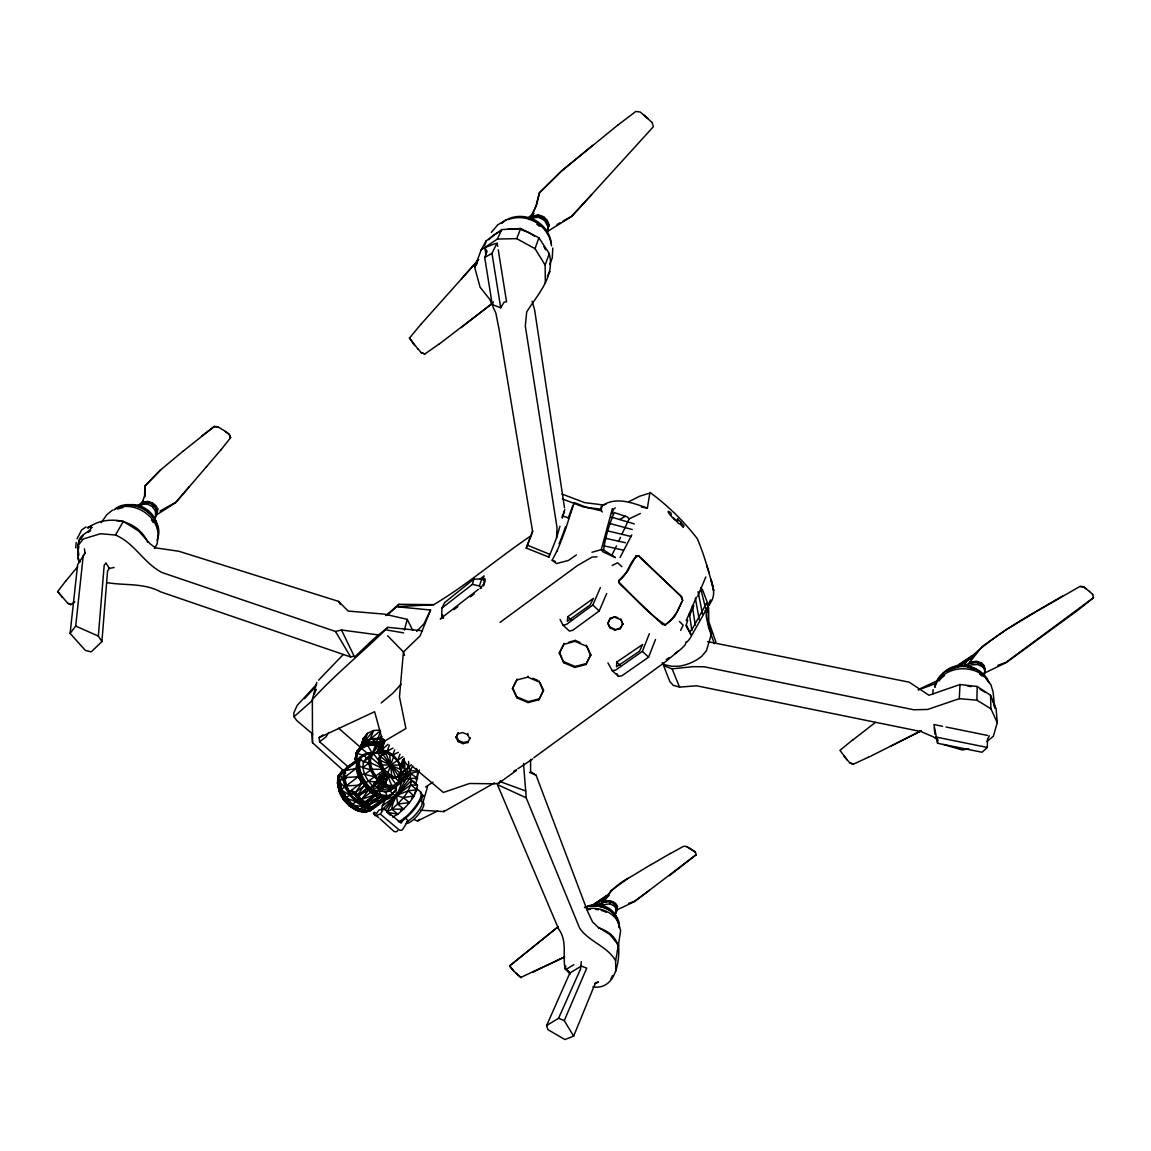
<?xml version="1.0" encoding="UTF-8"?>
<svg xmlns="http://www.w3.org/2000/svg" width="1151" height="1151" viewBox="0 0 1151 1151"><rect width="100%" height="100%" fill="white"/><g stroke="black" fill="none" stroke-linecap="round" stroke-linejoin="round"><path stroke-width="1.5" d="M530.597 759.3L530.582 771.544L536.078 775.213L587.787 911.851L592.564 921.951L597.815 926.915L609.829 934.54L618.547 945.057C620.001 961.718 615.296 990.378 592.851 986.882M348.753 800.06L345.976 797.902L341.185 789.672L341.2 783.759M665.206 625.007L674.529 616.807L682.687 600.448L681.579 596.808L639.035 556.034C630.489 556.71 628.115 576.075 618.734 580.636L619.224 583.485L662.444 624.389L665.206 625.007L670.443 620.878L676.788 612.39M343.976 771.098L312.525 742.726L312.338 699.535L316.798 682.356M986.81 741.546L993.385 736.252L997.241 722.627L990.925 708.786L976.897 700.196L977.185 686.485L960.006 684.528L928.958 695.262L909.218 682.183L707.592 641.625M715.936 642.071L708.829 621.77L708.455 607.397L708.052 624.849M483.593 585.917L485.046 581.197L481.751 578.982L473.824 579.097L444.617 602.592L441.955 608.045L441.696 615.972L443.61 617.857M341.732 773.803L342.595 770.695L338.322 775.803C336.351 792.176 348.983 809.858 365.586 811.887L367.687 809.959M359.443 799.988L362.896 802.448L365.342 801.844L374.133 794.909L374.19 793.859L383.283 786.32L387.801 777.544L382.837 773.343L379.513 775.558L375.355 783.932L373.859 783.845L378.276 779.831L380.19 775.055L380.664 784.464L361.572 799.413L359.443 799.988L351.228 790.464L363.097 781.385L371.126 789.543M844 756.236L849.783 762.868L853.208 764.278L849.783 762.696M616.735 662.098L616.533 666.789L639.496 651.207L642.69 644.445L616.735 662.098L620.418 665.523M556.552 537.905L557.041 527.618L525.302 326.064L526.712 311.878C537.934 294.167 555.142 276.384 549.257 253.58L538.884 237.739L520.684 228.474L501.75 229.61L486.182 240.876L481.176 249.896L474.687 267.291L480.096 287.232L489.722 299.318L495.88 313.259L499.131 329.603L532.654 531.834L526.237 548.063L548.912 557.113L556.552 537.905L559.947 526.252M552.782 248.026L552.279 257.896L549.732 264.586M937.979 740.251L933.706 737.028L921.016 731.561L696.614 685.795L679.522 687.104L673.22 685.291L669.81 681.536L662.659 663.293L665.738 666.53L672.126 668.846L693.075 666.659L704.182 666.774L913.707 709.764L927.62 709.462L959.287 698.671L960.006 684.528M942.568 726.295L933.907 724.54L937.59 743.273L982.048 752.25L987.313 747.445L987.515 739.129L989.4 735.82M402.792 759.919L400.088 767.717L401.44 766.695C397.081 761.444 393.584 753.804 385.729 753.157L382.578 754.006L380.664 756.538L379.945 766.106C382.65 771.846 387.484 777.4 394.131 778.162L397.239 777.256L400.634 773.544C402.26 762.293 392.678 751.43 381.729 749.877L378.103 752.668L372.248 753.646L366.421 758.135L363.515 761.876C361.227 771.429 367.054 780.666 373.787 786.939M373.025 807.743L371.298 810.117L364.939 812.376C353.616 811.34 344.063 803.053 339.66 792.838L339.847 789.773M382.736 775.198L382.837 773.343L384.448 776.249L385.283 775.645L380.664 784.464L383.283 786.32L386.621 780.68L386.765 778.565M641.481 507.102L647.394 508.066L649.941 492.412C667.767 505.519 683.766 521.158 697.29 538.668C702.757 551.458 706.815 564.695 710.426 578.104M386.16 781.443L385.729 786.349L379.83 790.78L385.599 792.104L390.232 790.723L396.117 786.32L398.893 782.479L398.764 773.846M615.051 557.242L603.642 550.092C605.167 537.301 609.339 524.338 614.246 512.555L627.353 516.957L629.137 518.856L621.842 534.467M84.397 548.826L85.073 553.171L77.649 564.594L70.096 633.395L85.404 650.459L91.202 651.869L101.907 641.611L107.561 570.939L109.331 568.421L114.064 567.501M101.907 641.611L98.339 636.086L104.166 565.386L105.935 562.868L109.331 568.421M547.833 231.495L548.365 224.934L545.142 219.078L539.143 215.956L532.453 216.546L529.287 218.143L532.266 214.388L536.654 204.648L539.589 192.605L561.76 170.765L592.707 145.343M932.742 694.139L933.116 689.622M75.721 547.876L76.182 542.481M399.483 775.817L398.893 782.479L385.599 792.104L396.117 786.32L398.98 781.227L395.167 777.99M389.599 789.96L392.707 794.219L387.053 795.945L379.988 794.363L378.247 795.658L385.312 797.24L390.966 795.514L396.117 789.5L396.793 782.522L395.34 787.485M567.76 616.735L567.314 621.267L590.075 605.023L593.47 598.333L567.76 616.735L571.529 620.231M601.728 904.039L607.973 896.471L610.951 890.586L627.971 878.501L651.279 864.43M547.042 232.66L548.365 224.934M70.096 633.395L75.693 626.072L83.246 555.674L85.073 553.171M379.729 780.133C372.636 773.645 367.73 762.94 372.248 753.646L376.909 752.409L383.542 754.02M400.505 810.39L403.728 809.067L397.67 804.103L395.34 787.011L406.174 778.939L409.828 778.393L417.439 785.399C415.971 797.341 406.562 806.635 397.858 814.16L386.678 812.218L391.8 809.225C392.534 797.557 405.972 785.155 399.8 773.371L404.634 762.02L404.044 758.567M391.167 794.262L389.455 796.636L377.47 805.527L371.773 807.297C355.285 805.182 341.588 787.083 345.07 770.623L356.105 768.465L358.119 769.357L358.493 766.249M371.528 788.507C361.644 781.385 351.127 755.444 369.471 752.941L373.672 753.977L376.909 752.409L383.096 739.1L377.14 742.841M158.104 536.524L157.155 543.862L154.479 548.495M341.962 771.199L338.955 775.314L338.049 782.277L341.861 790.521L345.012 794.435M346.681 770.019L347.53 766.911L340.092 774.436L339.185 781.414L341.185 789.672L363.356 804.506L363.529 806.635L359.659 809.527L352.292 804.937L345.789 797.945L344.12 792.967M364.666 809.599L365.586 811.887C348.753 811.167 334.25 792.42 338.322 775.803L342.595 770.695M598.218 904.7C603.253 901.909 609.713 900.399 614.72 904.096L617.037 907.664L616.533 911.463L614.663 914.067M351.228 790.464L355.544 792.42L361.572 799.413L362.896 802.448L369.111 805.441L369.313 803.959L378.132 797.514L381.125 796.578L375.989 792.838M379.139 778.191L379.513 775.558L380.564 776.522L380.19 775.055M386.678 812.218L406.174 778.939L406.231 772.508L401.08 763.458M157.054 513.993L157.759 508.972L155.831 505.62L152.507 502.901L147.817 501.404L142.465 502.268L141.976 503.217L147.515 501.894L152.047 503.462L155.284 506.613L157.011 510.195L156.148 515.13L175.729 502.599L206.676 466.486M392.721 817.124L397.858 814.16L391.8 809.225C400.505 801.672 409.914 792.392 411.468 780.45L409.828 778.393C412.677 771.184 407.9 764.307 402.346 760.048M78.484 548.969L78.858 546.495M669.263 875.738L696.24 854.646L634.431 901.665L615.943 910.369L615.612 911.793L617.454 906.614C615.814 901.075 609.066 900.111 604.131 900.96M377.082 780.594L380.664 784.464L385.211 783.644L382.823 781.558L381.47 774.091L379.355 779.601L376.363 781.989L371.672 791.888L374.19 793.859L383.254 786.075L385.758 781.687L384.448 782.68M617.454 951.244L620.634 930.598L618.893 924.627M359.472 749.948L363.572 738.108L367.457 733.331L373.629 730.511L379.657 730.151M617.037 907.664L616.03 913.232L614.26 915.908M362.838 742.582L363.572 738.108L360.508 747.992M356.508 761.861L355.17 759.272L356.263 752.768L361.155 745.762L367.86 742.596L376.017 741.992L379.355 742.827M360.853 747.704L356.954 751.013L355.17 759.272L356.479 759.401L357.515 753.286L361.155 745.762L368.435 743.632L370.248 738.884L377.888 738.323L382.564 739.489M381.571 810.419L382.319 805.959L385.211 799.959L408.001 790.866L416.835 789.787L410.835 784.824L382.319 805.959M359.529 749.819L360.047 746.769L363.989 741.848L370.248 738.884L362.162 746.611L361.155 745.762L356.263 752.768L356.479 759.401M604.016 902.082L609.555 900.715M144.954 496.772L145.17 485.736L160.766 469.737M618.547 945.057L615.612 960.682L615.799 971.084M420.878 810.218L443.898 811.613L444.128 810.39M616.648 909.52L614.346 905.952L609.915 903.852L610.289 901.981M601.282 509.418L602.102 505.447L606.059 504.21M618.001 617.799L615.224 616.677L610.044 618.389L607.843 623.525L609.944 627.842L614.807 630.014L620.173 628.734L622.835 623.813L621.454 620.547M614.346 905.952L614.72 904.096M406.174 823.296A13.452 3.971 -48.9 0 0 418.691 814.203A13.452 3.971 -48.9 0 0 422.935 802.52L427.539 786.78M622.691 624.547L620.777 618.907M620.173 628.734L622.835 623.813M614.807 630.014L620.317 628M607.843 623.525L609.886 619.123L615.224 616.677M609.944 627.842L608.016 622.777M79.088 540.222L77.549 547.89L78.455 555.717M609.886 619.123L610.044 618.389M77.779 546.869L79.39 539.301C81.966 533.56 89.059 532.798 91.62 527.316L90.238 526.669L87.793 527.834M570.32 974.005L565.17 969.013L565.86 965.934M564.119 643.409L559.285 653.221L563.832 662.76L574.809 667.436L585.888 664.53L590.808 654.775L587.082 646.747M585.888 664.53L590.808 654.775M384.463 740.151L381.729 749.877L385.729 753.157L384.233 754.308L380.391 750.912L383.096 739.1L378.103 752.668L379.988 757.214M590.607 655.71L586.334 645.15M88.267 527.863C97.878 520.094 111.518 518.885 123.373 521.374L138.811 531.172L149.875 543.617L155.428 547.847L178.865 551.257L338.538 601.369L348.163 611.066L384.693 614.159L407.253 619.367L404.361 630.072M406.749 821.613A13.452 3.957 -48.9 0 0 418.633 810.736A13.452 3.957 -48.9 0 0 421.324 801.11L422.734 795.168M574.809 667.436L575.04 666.501L586.104 663.595M559.285 653.221L563.889 644.33L575.011 641.337L575.241 640.416L579.989 642.445M612.404 508.584L601.282 549.631L602.937 551.847L615.483 557.645M602.261 512.008L600.721 509.174L601.815 504.785L584.478 502.584L561.99 494.038M563.832 662.76L559.515 652.286M380.664 756.538L378.751 761.53L380.262 760.379L384.06 769.559L394.131 778.162L398.764 776.119L400.634 773.544L380.664 756.538L379.154 757.675L378.751 761.53L379.945 766.106L381.456 764.955L399.771 765.156M618.317 124.668L561.702 170.895L539.258 193.008L535.819 206.619L530.841 217.323L538.049 215.338L543.488 217.251L547.027 221.309L548.61 226.013L547.142 230.963M517.116 679.061L512.44 688.586L517.087 697.952L528.036 702.556L538.884 699.765L543.56 690.255L539.747 682.471M558.264 926.584L509.706 965.747C509.332 968.394 530.683 985.86 516.123 973.228M538.884 699.765L543.56 690.255M543.33 691.161L538.985 680.903M983.932 674.874L985.242 669.868L982.954 665.264L977.76 662.631L971.458 662.818L963.819 665.825M359.227 749.877L360.047 746.769L358.206 751.531M441.955 608.045L472.428 584.363L473.824 579.097M359.285 761.588L360.522 756.926L363.399 756.164M528.036 702.556L528.266 701.65L539.114 698.858M513.49 970.61L509.706 965.747M531.057 216.446L538.222 214.892L543.776 216.762L547.315 220.388L549.056 224.862L547.214 231.624L571.73 216.46L653.38 126.725L652.157 122.481M512.44 688.586L516.857 679.968L527.791 677.148L528.036 676.256M369.313 803.959L364.853 803.47L378.132 797.514L370.867 792.478L369.327 789.759L369.716 788.334L377.945 781.572L369.327 789.759L356.206 796.852L369.313 803.959L381.125 796.578L377.888 796.276L374.938 793.701L374.133 794.909L361.572 799.413L369.716 788.334M517.087 697.952L512.699 687.694M526.237 548.063L532.654 530.884M562.364 517.921L564.781 509.605M568.148 518.31L572.781 505.821M612.073 513.806L613.368 509.346L615.267 507.936M983.918 676.63L985.242 669.868M386.909 773.932L391.959 786.162L391.498 787.687L379.83 790.78M467.867 742.51L468.198 741.431L463.378 742.553L458.544 740.496L456.4 736.467L458.213 732.698L456.055 737.546L458.199 741.589L463.033 743.632L467.867 742.51L470.126 737.705L469.795 738.784L467.666 734.64L462.688 732.568L457.868 733.777M467.666 734.64L467.997 733.561M463.033 743.632L463.378 742.553M458.199 741.589L458.544 740.496M383.01 784.435L383.283 786.32L377.399 787.586L374.938 785.385L380.362 779.529L382.837 773.343L384.161 778.795L386.621 780.68L382.823 781.558L380.362 779.529L377.701 779.961L373.859 783.845L376.42 781.198M456.055 737.546L456.4 736.467M142.465 502.268L144.623 495.434L144.81 486.154L160.651 469.881L183.196 451.077M484.729 579.96L483.219 578.579L484.082 575.874L480.025 579.097M562.134 517.705L564.249 511.217M80.685 539.632L83.217 535.402M481.564 588.017L479.42 585.945L481.751 578.982M484.571 245.695L486.182 240.876M404.361 758.279L401.44 766.695L397.814 760.336L399.987 754.164M545.329 283.347L545.142 265.09L535.057 248.688L538.884 237.739M655.48 639.496L648.603 657.163L621.928 675.766L618.475 676.385L612.303 670.688L607.929 662.918M402.951 756.725L384.06 769.559L386.16 774.623L387.686 773.486L393.628 756.739L392.822 754.912L394.606 749.905M649.337 633.712L642.387 651.351L615.742 670.04L612.303 670.688M545.142 265.09L549.257 253.58M565.486 526.971L564.048 530.999A14.344 0.892 -69.3 0 1 559.069 543.776M566.134 527.403L574.234 502.555L586.679 507.404L601.009 510.742M382.88 775.285L383.945 772.321M415.986 779.558L419.41 770.033M686.327 641.539L685.061 645.064L680.975 649.078L664.559 662.429L533.863 757.703M389.398 745.1L387.182 751.243L389.599 754.121L391.743 776.105L390.232 777.242L387.686 773.486M389.599 754.121L381.729 749.877L384.794 741.532M442.732 615.037L441.783 617.641L443.149 617.929L440.257 618.921L478.327 589.398M77.103 538.783L81.635 529.978L85.937 526.957M399.124 774.681L397.239 777.256L395.642 777.026L385.729 753.157L380.391 750.912L384.362 740.079M154.248 519.389L155.558 515.821L155.443 510.986L152.277 506.498L147.184 504.023L142.033 504.411L138.379 506.023M376.909 752.409L381.758 739.287L372.866 753.948M371.701 755.243L375.37 745.373M556.854 551.243L552.163 560.192L556.509 563.573L568.493 560.422L576.392 554.868M357.947 799.499L352.292 804.937L348.839 799.672M618.734 580.636L627.18 571.774L636.158 555.904M352.911 803.283L352.292 804.937L370.608 808.16L376.291 806.405L378.032 804.031M379.298 742.15L376.089 743.086L377.888 738.323L369.788 742.884M498.254 249.825L506.555 301.763L504.066 302.181L500.699 307.821L492.283 304.569L484.715 257.507L487.089 251.35L484.772 247.609L495.592 243.48M337.977 785.831L339.401 791.025L344.653 798.808L351.774 804.146L351.141 805.786L349.055 805.729L346.552 801.643M683.507 526.841L683.924 525.719L681.493 523.158L680.845 524.827L683.291 527.403M710.642 599.93L707.505 605.627M374.449 742.985L367.86 742.596L367.183 744.352L361.472 748.366L357.515 753.286M362.162 746.611L363.989 741.848L359.026 750.15M355.544 792.42L354.609 794.881L357.673 795.125L369.111 787.054L364.133 785.73L355.544 792.42L363.097 781.385L365.097 785.514L371.672 791.888L379.945 789.615L382.146 787.255M355.17 759.272L355.846 757.516M710.153 602.779L689.694 638.92L686.859 642.186M481.176 249.896L497.361 239.063L516.727 238.645L520.684 228.474M548.61 226.013L549.056 224.862M348.321 767.012L319.59 741.733L319.129 737.633L374.607 711.721L382.492 740.338L385.168 740.74L405.929 728.511L399.469 696.859L403.44 651.97L420.072 635.913L430.575 610.03L396.663 606.721L387.455 615.109M606.678 593.556L599.196 610.98L572.738 630.302L569.4 631.079L563.069 625.238L560.048 619.439M380.593 731.532L377.657 738.913L370.075 739.345L363.86 742.179L359.975 746.956L362.493 745.057M600.376 587.643L592.823 605.023L566.393 624.446L563.069 625.238M616.447 909.117L617.454 906.614M155.371 517.907L156.795 514.439L156.55 509.505L153.385 505.001L148.278 502.512L143.012 502.8L137.084 505.807M687.694 620.245L685.91 626.029M697.707 596.333L705.822 576.953M492.283 304.569L493.419 301.85M689.564 615.742L693.823 605.57M573.658 1036.116L564.249 1020.635L586.708 968.178L581.313 966.063L569.846 973.07L546.596 1025.555L547.919 1029.641L564.911 1039.554L573.658 1036.116L595.556 982.637L598.333 982.004M696.441 597.096L686.226 620.619M400.088 767.717L403.483 759.718M314.281 694.039L316.28 689.463M546.596 1025.555L558.566 1018.261L580.55 968.998L581.269 961.617M677.479 519.317L677.824 518.554M677.637 610.908L681.622 602.117M312.338 699.535C335.689 673.767 363.615 651.581 387.901 627.353L422.503 630.791M497.361 239.063L501.75 229.61M610.994 978.782L612.461 975.688M618.461 541.603L620.49 537.33M528.697 219.524L531.949 217.999L538.51 217.266L539.143 215.956M430.575 610.03L424.028 623.741L416.648 631.41M680.601 630.417L683.147 625.151L679.392 621.396M547.718 226.229L544.509 220.373L545.142 219.078M616.447 545.891L612.145 554.595L611.095 554.811M631.784 534.927L620.044 557.53M412.705 765.76L410.331 770.379L401.095 781.961M710.354 602.851C715.562 596.031 713.663 587.096 710.901 579.716L713.678 590.664L710.973 578.737M484.715 257.507L491.981 253.321L497.146 242.89L497.692 246.357M359.975 746.956L367.457 733.331L363.86 742.179L373.629 730.511L370.075 739.345L379.945 731.086M421.18 352.753L424.805 353.933L421.252 352.623L418.187 349.141M123.373 521.374L115.46 535.014L100.367 533.733L83.246 539.013L78.656 544.811L77.908 548.106L78.067 559.487L79.908 562.005M709.707 604.045C702.355 613.008 708.354 624.432 711.505 633.798L706.412 650.761L701.894 656.099A25.581 13.021 -20 0 1 679.205 666.184L672.112 666.328L664.544 664.774L662.199 662.847M671.162 513.778L671.119 514.842M414.633 345.458L409.483 338.034L418.115 349.271M328.596 732.54L326.006 736.942L319.59 741.733M547.329 276.082L550.02 271.521M157.011 510.195L157.759 508.972M380.348 814.102L383.787 808.606L401.124 823.166L404.562 817.584L408.13 820.577L402.979 828.979A3.453 2.978 75.4 0 1 398.807 829.583L380.348 814.102L375.24 815.685L373.5 813.34L374.176 812.275L376.679 813.412L378.679 810.203L383.787 808.606M474.687 267.291L477.464 262.917M413.036 766.868L443.38 792.478L469.594 783.5L495.218 783.802L498.728 783.227L500.584 780.536M101.259 522.597L106.856 514.626L112.625 510.051M201.54 436.157L214.23 426.546L217.985 426.892L225.452 431.409L229.322 434.359L230.56 437.74L229.236 434.488L225.366 431.539M395.34 787.011C399.785 778.637 410.317 772.105 408.533 761.502M398.922 778.436L404.936 769.976L411.454 764.739M147.184 504.023L148.278 502.512M356.292 806.405L359.659 809.527L366.737 811.038L372.435 809.268L374.176 806.894M214.23 426.546L218.071 426.762M351.918 806.275L355.285 809.613L364.939 812.376L371.298 810.117L370.651 810.592L373.255 807.038M152.277 506.498L153.385 505.001M62.427 597.427L57.651 591.542L67.967 603.484L70.858 604.563L68.082 603.34M155.443 510.986L156.55 509.505M382.578 754.006L379.154 757.675L382.578 754.006L398.764 776.119M57.55 591.686L65.722 581.025M414.662 792.607L416.835 789.787M372.248 753.646L369.37 757.387L363.515 761.876L370.349 762.811L381.744 767.904M369.543 757.3L366.421 758.135L370.939 757.401L373.672 753.847L380.88 763.717M363.299 782.709L359.975 776.767L357.601 767.329L358.436 760.365L363.73 754.466L367.744 754.25L369.471 752.941L372.118 754.452M385.153 809.987L409.828 778.393L417.482 778.277L417.453 771.386L416.403 768.48M360.522 756.926L356.954 761.502L345.07 770.623L348.695 766.019L360.522 756.926L357.486 760.696M347.53 766.911L340.092 774.436L350.969 794.132L339.185 781.414L343.027 778.479L343.732 769.832M370.651 810.592L372.708 807.973M221.078 449.71L230.66 437.596M383.571 784.32L382.693 785.442L385.758 781.687M359.184 750.294L361.169 747.848M380.449 777.198L378.276 779.831L381.772 776.58L384.161 778.795L387.801 777.544M409.396 338.164L421.194 323.963M65.621 581.169L77.621 566.781M406.174 778.939L410.648 773.63L417.453 771.386L410.331 770.379L398.16 777.385M491.348 232.387L497.649 224.92L506.195 219.87M356.206 796.852L364.133 785.73L363.097 781.385M396.117 789.5L390.966 795.514L396.117 789.5L393.556 787.327M206.59 466.615L221.179 449.581M189.138 486.859L175.743 502.34L160.018 511.058M461.522 278.844L478.485 259.68M421.122 324.093L478.672 259.622M704.872 605.872L707.131 603.34M690.945 634.388L689.578 631.841L692.427 628.719L707.16 602.045L702.398 589.398L701.117 588.334M401.052 684.298L392.865 693.219L381.24 702.916M304.54 698.686L314.209 688.183M316.64 684.269L297.159 705.405L293.807 712.901L293.994 716.742L296.872 720.699L312.899 734.223M591.542 194.821L571.687 216.187L562.983 221.107M480.025 588.736L483.564 584.118L485.003 578.809L483.219 578.579M318.597 680.169L343.228 654.559M137.933 506.483L142.868 501.289M139.213 505.476L142.925 501.563M396.663 606.721L398.994 604.304L433.726 604.678C467.522 584.622 497.937 558.048 530.769 535.949M967.516 664.904L982.177 646.574L1005.413 630.216L1036.605 611.397L1079.926 586.449L1083.638 586.765L1089.508 591.542M411.554 798.334L414.015 795.83L408.001 790.866M382.823 809.167L411.468 780.45L415.77 783.313L417.482 778.277L410.648 773.63L398.692 780.522M528.438 217.726L533.431 213.136M358.724 796.291L366.795 788.564L368.737 788.478M390.232 790.723L393.944 787.183M354.407 657.207L373.643 638.963L387.901 627.353M367.658 788.262L364.133 785.73L370.867 792.478L374.19 793.859L375.168 792.938M386.894 795.485L371.773 807.297L389.455 796.636L364.709 805.772L360.205 801.585M372.694 806.232L366.737 811.038L363.831 809.585M369.327 789.759L375.082 784.421M399.886 768.681L402.159 766.638M601.915 903.708A8.215 6.158 13 0 1 602.592 900.01C610.677 892.097 617.483 883.666 628.014 878.314M381.729 749.877L388.002 744.28M491.549 303.907L439.265 344.02M491.506 304.065L461.119 327.632M293.994 716.742L312.511 700.369M382.607 800.995L377.47 805.527L374.161 805.268M385.729 615.584L398.994 604.304M530.151 216.676L534.006 213.424M509.663 965.919L558.177 926.756M183.11 451.206L214.331 426.417M852.733 739.877L839.957 750.323L847.021 759.761M374.19 793.859L380.405 788.91L379.945 789.615L377.399 787.586L379.355 779.601L377.384 780.953M997.816 665.393L1006.204 662.228L1093.421 597.757L1078.271 609.929L1006.319 662.544L983.961 673.335M470.428 596.837L474.183 593.902M875.393 722.411L852.733 740.05M453.868 609.713L457.882 606.635M339.66 792.838L337.401 782.766L340.077 783.14L338.955 775.314M362.479 767.386L359.342 766.005L357.601 767.329L361.4 774.292L364.766 774.306M413.957 819.498L417.511 821.008L419.727 819.311M368.147 806.06L363.529 806.635C352.681 801.225 344.71 790.521 343.027 778.479L345.041 779.342L346.206 778.464M341.185 789.672L345.041 786.737L346.839 786.737L345.041 779.342M361.4 774.292L359.673 775.616L364.335 783.946L368.78 780.781M384.06 769.559L382.549 770.71L381.456 764.955M618.26 124.783L635.812 111.446L640.172 112.007L647.941 118.625M349.703 790.823L350.825 794.147L353.486 792.133M355.601 798.521L357.342 801.154L360.004 799.139M364.536 803.628L363.356 804.506L345.789 797.945L352.148 793.24M396.534 784.234L398.98 781.227L396.117 786.32L391.498 787.687L382.319 786.521M364.709 805.772L367.385 803.772M365.586 811.887L361.285 810.894M382.405 795.758L385.312 797.24L387.053 795.945L385.01 790.953M372.435 809.268L376.291 806.405L366.737 811.038M369.111 805.441L381.125 796.578M500.052 622.36L577.471 565.558L592.118 557.07L596.995 556.868M649.524 890.241L634.388 901.377L628.518 903.42M383.671 770.264L368.435 781.169L376.478 782.119M674.544 653.826L678.327 651.063M516.367 770.465L498.728 783.227M319.129 737.633L322.985 734.87M599.182 904.916L601.671 903.132M964.437 666.084L966.739 664.472M590.405 906.47L606.62 895.536L606.203 897.507L595.081 904.887M591.182 906.484L595.599 903.42M596.865 902.542L607.181 895.651M424.733 354.062L439.337 343.89M952.798 668.602L971.084 656.372L974.149 656.214M955.618 667.307L970.279 657.422M960.035 665.638L971.199 658.343L971.084 656.372M70.758 604.707L74.786 601.858M347.113 797.039L343.559 799.83L350.494 806.275L358.508 810.39L363.126 809.8M344.883 798.909L343.559 799.83L341.905 794.219M88.066 532.409L90.656 530.683M367.86 742.596L360.479 747.517L356.263 752.768L363.889 755.934M666.3 659.537L669.263 657.566M399.8 773.371L404.936 769.976L404.634 762.02M517.907 768.739L532.683 758.955M425.553 787.011L432.949 782.162M365.342 801.844L375.312 795.729L374.909 791.931L378.132 797.514L375.125 794.535M566.364 969.257L570.364 973.372L566.364 969.257L573.802 964.696M381.873 736.338L377.657 738.913L382.333 740.122M513.835 771.213L516.54 769.559M639.035 556.034L635.784 556.12M921.088 730.727L868.401 757.358M557.07 224.503L560.077 222.747M1062.431 596.117C1028.908 615.886 993.716 634.014 966.236 661.753A10.129 8.215 -2.2 0 0 965.013 664.127M972.48 657.25L969.444 659.019L972.624 657.35M921.117 730.928L891.349 745.906M651.25 864.602L670.457 853.38M676.86 520.497C673.738 520.41 663.149 507.159 670.832 512.77M604.879 897.981L608.908 895.665M377.888 796.276L379.197 795.528M443.898 811.613L494.527 782.881M348.695 766.019L356.954 761.502L358.867 763.142M601.513 506.138C615.785 495.937 632.662 503.045 647.394 508.066M392.923 748.121L387.182 751.243L393.628 756.739M670.429 853.553L683.493 846.316L686.687 846.489L692.341 849.798L695.362 852.028L696.211 854.819M619.641 519.432L625.54 516.238M612.203 565.486L617.569 562.767L621.871 566.666M629.036 501.563L639.769 496.182L648.459 493.477M417.511 821.008L437.625 810.966M639.97 557.444L681.579 596.808M345.07 770.623L347.645 769.372M340.092 774.436L342.667 773.184M918.354 689.564L939.216 679.809M682.687 600.448L681.176 597.009M532.453 972.379L564.58 957.028M629.137 518.856L640.388 513.519M564.623 956.841L521.115 977.285M361.472 748.366L367.773 745.402L378.362 743.863M398.318 752.366L392.822 754.912L397.196 760.61M853.208 764.278L868.415 757.185M87.332 527.532L91.433 525.762M381.082 755.142L385.729 753.157M383.384 769.343L372.003 769.256L364.594 774.364L374.32 776.695L378.175 779.414M385.312 797.24L392.707 794.219M595.038 983.529L598.16 982.307M918.311 689.967L935.72 683.493M601.282 549.631L592.002 552.264M966.854 666.357L971.689 664.803L977.89 664.501L983.083 667.12L985.342 671.724M382.707 784.421L385.729 786.349L396.347 784.867L390.16 776.407M601.297 905.017L609.915 903.852M568.882 642.129L575.241 640.416M367.744 754.25L362.018 755.79L358.436 760.365L359.342 766.005M107.014 582.622C125.042 585.744 143.746 582.708 160.622 591.859L350.623 656.948L354.105 656.084L341.473 630L335.516 631.467L162.104 572.565C143.817 563.285 134.624 543.042 115.46 535.014M357.342 801.154L360.565 800.42M969.66 663.149L976.609 661.897L981.443 663.58L984.234 666.832L985.127 670.515L984.119 665.623L981.429 662.875L976.58 661.307L969.487 661.983M968.768 748.826L962.222 749.963L943.691 744.553M391.455 793.859L403.368 797.657L414.015 795.83M397.67 804.103L409.411 802.607L403.368 797.657M359.659 809.527L370.608 808.16L369.672 805.873M379.801 796.42L382.851 796.06L383.801 798.362L378.147 797.111M350.825 794.147L355.875 793.6M367.773 745.402L378.751 745.244M398.491 606.591L433.726 604.678M378.103 752.668L384.276 752.351M359.5 785.241L346.206 785.86L358.162 776.767L359.975 776.767L363.371 780.536M391.8 809.225L403.728 809.067M665.206 624.662C648.027 613.886 633.395 596.319 618.691 581.946M378.247 795.658L387.053 795.945M90.051 527.374L91.994 527.431M362.896 802.448L366.579 802.578L375.312 795.729L374.938 793.701M410.835 784.824L417.439 785.399L411.468 780.45M600.721 509.174L583.327 506.958L562.379 498.944M959.287 698.671L976.897 700.196M341.473 630L377.399 634.791M386.693 630L403.555 632.849M935.821 737.014L987.313 747.445M946.036 727L987.659 735.475M355.285 809.613L358.278 810.246M691.161 635.107L686.5 625.281M605.052 538.193L625.425 542.725M603.858 545.819L622.95 550.063M472.428 584.363L479.42 585.945M383.772 783.932L391.959 786.162M601.858 549.674L603.642 550.092M391.743 776.105L395.642 777.026M607.555 530.87L631.151 536.51M378.708 744.596L375.355 743.762L367.183 744.352L360.479 747.517L369.039 754.797M380.391 750.912L383.11 751.589M608.965 523.259L632.302 529.532M611.267 517.058L634.345 523.906M562.091 515.849L568.752 517.892M349.055 805.729L357.86 810.865L358.508 810.39L358.349 808.247L351.141 805.786L344.005 799.298L339.401 791.025L341.861 790.521L340.437 784.622M609.455 901.291L613.483 902.672L617.166 908.053M500.167 781.615L525.705 790.996L526.194 797.801L579.629 928.123C589.096 941.906 607.124 946.007 615.612 960.682M375.427 792.679L379.988 794.363L379.557 789.356M379.183 743.215L376.017 741.992L367.183 744.352L372.593 754.034M615.066 617.411L620.619 619.655M527.978 545.459L550.106 554.451M552.163 560.192L555.487 561.573M356.781 800.377L361.428 802.319M558.566 1018.261L564.249 1020.635M517.331 697.046L528.266 701.65M532.726 678.241L537.416 680.241M527.791 677.148L538.754 681.809M529.489 772.407L536.078 775.213M575.011 641.337L586.118 646.071M564.062 661.825L575.04 666.501M75.693 626.072L98.339 636.086M610.102 627.094L614.965 629.28M380.262 760.379L400.98 769.688M526.194 797.801L497.39 784.565L558.552 928.857C567.688 941.245 562.292 955.373 565.17 969.013M705.002 610.677L707.822 612.059M538.51 217.266L544.509 220.373M686.658 846.661L695.333 852.2M516.727 238.645L535.057 248.688M351.774 804.146L358.349 808.247M375.571 791.557L379.988 794.363M383.614 783.068L386.477 784.896M977.185 686.485L990.536 695.233L996.162 709.03L997.241 722.627M365.716 784.896L371.241 788.723M1086.443 588.995L1083.652 586.924L1079.926 586.449M387.887 813.196L390.304 815.167M373.5 813.34L378.737 817.728M360.191 747.114L338.639 728.209M345.832 773.127L343.919 771.515L344.825 777.774M360.162 759.041L364.033 762.322M370.939 757.401L379.888 764.998M643.927 114.985L652.113 122.596M421.324 801.11L422.935 802.52M416.23 788.133L420.014 791.456A19.941 5.798 -48.9 0 1 415.971 805.657A19.941 5.798 -48.9 0 1 398.347 821.814M420.273 793.01L424.187 796.449M1089.479 591.384L1092.716 594.535M592.823 605.023L599.196 610.98M642.387 651.351L648.603 657.163M387.642 635.74L403.44 651.97L404.519 655.365M378.621 781.342C372.277 775.299 367.255 766.365 369.37 757.387L370.349 762.811M366.076 782.622L359.673 775.616L359.644 771.17M376.363 781.989L377.283 783.011M375.658 775.731L370.478 769.875L362.867 767.573L368.737 763.084L372.003 769.256M689.578 631.841L686.658 627.266M345.976 797.902L340.049 790.536L337.401 782.766M363.14 782.953L358.162 776.767L356.105 768.465L356.954 761.502L358.119 769.357M985.961 678.371L990.939 684.787L993.126 692.154L994.737 708.124M380.046 818.821L393.642 831.094A3.439 2.964 75.5 0 0 397.8 830.475M363.73 754.466L366.838 758.725M338.538 601.369L340.365 604.376M548.394 556.264L548.912 557.113M335.516 631.467L350.623 656.948M616.95 673.695L618.475 676.385M362.047 783.702L358.162 776.767L344.192 777.587L356.105 768.465L359.975 776.767M407.253 619.367L412.734 630.345M369.471 752.941L370.809 756.236M672.126 668.846L679.522 687.104M708.21 626.475L714.397 643.697M362.608 778.954L364.335 783.946M706.901 565.932L709.131 572.795M532.107 301.217L534.596 309.748L564.508 507.836M78.282 557.659L79.477 562.091M700.571 588.075L705.75 608.951M1092.687 594.376L1093.45 597.916M698.038 591.7L702.556 614.145M695.405 598.275L699.247 619.799M485.06 249.364L485.952 254.601M491.981 253.321L500.699 307.821M692.37 605.93L695.262 625.238M689.348 613.728L691.909 630.69M364.824 783.428L365.097 785.514M78.326 550.926L78.757 554.883M338.322 775.803L338.754 779.932M934.224 727.72L934.857 734.108M385.326 772.81L385.657 776.263M523.504 763.401L525.705 790.996M376.089 743.086L376.017 741.992L375.672 748.121M977.76 662.631L977.89 664.501M982.954 665.264L983.083 667.12M312.065 734.137L312.525 742.726M937.36 737.906L937.59 743.273M990.536 695.233L990.925 708.786M537.632 223.035A25.365 23.595 36 0 1 540.337 225.351M566.22 527.259A26.358 1.712 -69.3 0 1 556.782 551.516M488.844 239.739A33.911 31.322 30.2 0 1 501.03 231.135M507.677 229.366A33.911 31.322 30.2 0 1 518.166 229.351M521.648 230.056A33.911 31.322 30.2 0 1 534.481 236.185M543.934 246.702A33.911 31.322 30.2 0 1 545.545 249.781M501.376 223.366A31.149 28.904 31 0 1 503.951 221.639M508.152 219.611A31.149 28.904 31 0 1 551.502 245.825M421.611 794.737A18.934 5.51 -48.9 0 1 414.259 809.383A18.934 5.51 -48.9 0 1 399.714 821.843M585.442 907.276A21.567 15.812 11.4 0 1 617.871 922.872M584.449 907.319A23.121 16.934 11.4 0 1 609.023 909.923A23.121 16.934 11.4 0 1 619.008 927.577M598.434 927.907A26.027 18.862 11.4 0 1 617.871 950.007M586.78 908.973A23.984 17.538 11.4 0 1 619.483 927.246M587.024 909.851A23.178 16.948 11.4 0 1 590.477 909.348M595.513 909.362A23.178 16.948 11.4 0 1 598.419 909.75M601.282 910.398A23.178 16.948 11.4 0 1 606.376 912.311M113.935 509.965A26.401 20.574 31.5 0 1 144.868 509.533A26.401 20.574 31.5 0 1 157.946 537.402M117.618 509.116A26.473 20.603 31.4 0 1 122.84 507.692M151.457 519.935A26.473 20.603 31.4 0 1 153.27 522.54M934.9 686.787A28.343 22.516 -2.8 0 1 960.193 668.875A28.343 22.516 -2.8 0 1 988.752 682.27M501.908 222.906A29.998 27.869 31.2 0 1 532.28 218.877A29.998 27.869 31.2 0 1 551.343 243.638M536.855 224.301A30.099 27.926 31 0 1 539.402 226.215M531.1 219.568A27.984 25.998 31.2 0 1 535.877 221.913M538.783 223.913A27.984 25.998 31.2 0 1 541.459 226.272M935.044 687.248A27.322 21.725 -2.8 0 1 960.049 666.587A27.322 21.725 -2.8 0 1 988.867 682.73M939.043 680.845A27.394 21.754 -2.8 0 1 944.554 675.508M979.659 674.285A27.394 21.754 -2.8 0 1 982.235 676.097M946.697 671.364A25.48 20.272 -2.9 0 1 958.452 667.177M968.049 667.321A25.48 20.272 -2.9 0 1 974.091 669.004M967.89 686.197A30.818 24.315 -2.5 0 1 971.084 686.6M980.091 689.377A30.818 24.315 -2.5 0 1 984.767 692.082M992.522 700.714A30.818 24.315 -2.5 0 1 994.536 706.613M116.107 520.655A29.782 23.006 31.2 0 1 147.616 542.193M115.661 508.9A27.394 21.322 31.4 0 1 146.191 513.346A27.394 21.322 31.4 0 1 157.112 540.394M121.143 506.814A24.631 19.207 31.5 0 1 155.687 521.849M156.248 523.13A24.631 19.207 31.5 0 1 157.73 529.661M141.99 504.972A9.366 7.395 34.2 0 1 142.393 502.642M128.48 505.001A21.394 16.761 33.9 0 1 156.306 522.54M584.996 907.765A18.747 13.956 13.3 0 1 604.419 906.139A18.747 13.956 13.3 0 1 616.835 919.361M940.223 677.795A23.063 18.646 -1.4 0 1 957.949 665.58A23.063 18.646 -1.4 0 1 979.688 671.882M680.917 522.324L680.155 524.036L679.004 523.719A3.626 0.748 48.3 0 1 678.371 523.23C667.94 511.073 677.191 524.712 678.371 519.835L680.917 522.324"/></g></svg>
